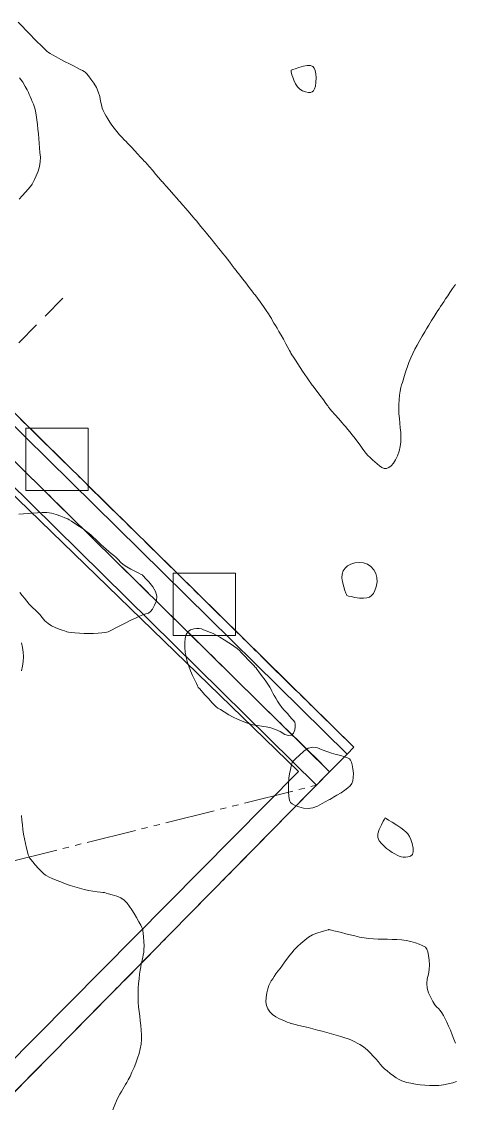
# Model space of a CAD drawing. Extents: x 1236872 to 1237219, y 449292 to 449611.
# Drawn here: x 1237149.2 to 1237219, y 449420.7 to 449594.4 of the extents above; entities that cross this region are included whole.
import ezdxf

# ---------------------------------------------------------------- set-up
doc = ezdxf.new("R2010")
doc.units = 0
doc.linetypes.add('DASHED', pattern=[6, 4, -2])
doc.linetypes.add('PHANTOM', pattern=[13, 8, -1, 1, -1, 1, -1])
for name, color, linetype, lineweight in [('C-LODS', 30, 'PHANTOM', 0), ('C-PVMT', 8, 'Continuous', 0), ('C-SITE-N', 6, 'Continuous', 0), ('C-STRM-AREA', 150, 'PHANTOM', 0), ('C-TOPO-MAJR-E', 32, 'DASHED', 0), ('C-TOPO-SURF', 253, 'Continuous', 0), ('C-UTIL', 4, 'DASHED', 0), ('L-PLNT-TREE', 90, 'Continuous', 0), ('V-PROP-BNDY', 7, 'Continuous', 0)]:
    doc.layers.add(name, color=color, linetype=linetype, lineweight=lineweight)

msp = doc.modelspace()

# ---------------------------------------------------------------- linework, layer by layer
at = {"layer": 'C-LODS'}
msp.add_lwpolyline([(1237013.33, 449466.87), (1237046.23, 449434.47), (1237196.54, 449472.02), (1237198.64, 449474.16), (1237201.45, 449477.01), (1237202.5, 449478.08), (1237122.09, 449557.25), (1237084.37, 449594.39), (1237078.41, 449588.34), (1237013.33, 449466.87)], close=True, dxfattribs=at)
at = {"layer": 'C-PVMT'}
for points in [[(1237202.5, 449478.08), (1237084.37, 449594.39), (1237083.32, 449593.32), (1237201.45, 449477.01), (1237202.5, 449478.08)], [(1237198.64, 449474.16), (1237080.51, 449590.47), (1237078.41, 449588.34), (1237196.54, 449472.02), (1237198.64, 449474.16)]]:
    msp.add_lwpolyline(points, close=True, dxfattribs=at)
at = {"layer": 'C-SITE-N'}
msp.add_lwpolyline([(1237193.64, 449474.19), (1237057.21, 449336.54), (1237047.23, 449346.7), (1236946.01, 449448.67), (1236911.02, 449481.54), (1236877.18, 449513.76), (1236942.43, 449578.32), (1237008.2, 449508.9), (1237078.34, 449585.97), (1237193.64, 449474.19)], close=True, dxfattribs=at)
at = {"layer": 'C-STRM-AREA'}
msp.add_lwpolyline([(1237198.64, 449474.16), (1237058.35, 449331.67), (1237048.09, 449341.78), (1236941.27, 449447.08), (1236906.03, 449481.81), (1236872.35, 449515.02), (1236939.31, 449582.22), (1237005.98, 449513.38), (1237080.51, 449590.47), (1237198.64, 449474.16)], close=True, dxfattribs=at)
at = {"layer": 'C-TOPO-MAJR-E'}
for points in [[(1237218.82, 449552.29), (1237218.36, 449551.62), (1237217.94, 449551), (1237217.57, 449550.45), (1237217.24, 449549.95), (1237216.94, 449549.51), (1237216.68, 449549.1), (1237216.43, 449548.72), (1237216.2, 449548.38), (1237216, 449548.08), (1237215.73, 449547.66), (1237215.39, 449547.13), (1237215, 449546.49), (1237214.53, 449545.74), (1237214.16, 449545.15), (1237213.89, 449544.7), (1237213.72, 449544.4), (1237213.64, 449544.25), (1237213.49, 449543.99), (1237213.28, 449543.61), (1237213, 449543.12), (1237212.65, 449542.53), (1237212.32, 449541.89), (1237211.99, 449541.22), (1237211.67, 449540.51), (1237211.36, 449539.76), (1237211.1, 449539.1), (1237210.9, 449538.53), (1237210.75, 449538.06), (1237210.66, 449537.68), (1237210.56, 449537.3), (1237210.44, 449536.93), (1237210.32, 449536.56), (1237210.18, 449536.19), (1237210.06, 449535.73), (1237209.95, 449535.17), (1237209.86, 449534.52), (1237209.77, 449533.77), (1237209.72, 449533.02), (1237209.72, 449532.27), (1237209.75, 449531.52), (1237209.83, 449530.78), (1237209.9, 449530.03), (1237209.97, 449529.28), (1237210.03, 449528.53), (1237210.08, 449527.78), (1237210.06, 449527.03), (1237209.95, 449526.28), (1237209.77, 449525.54), (1237209.5, 449524.79), (1237209.21, 449524.15), (1237208.88, 449523.63), (1237208.52, 449523.22), (1237208.12, 449522.93), (1237207.73, 449522.78), (1237207.36, 449522.78), (1237206.99, 449522.93), (1237206.64, 449523.22), (1237206.27, 449523.53), (1237205.9, 449523.85), (1237205.52, 449524.18), (1237205.12, 449524.52), (1237204.76, 449524.87), (1237204.43, 449525.25), (1237204.13, 449525.64), (1237203.86, 449526.05), (1237203.54, 449526.5), (1237203.17, 449527.01), (1237202.74, 449527.57), (1237202.26, 449528.18), (1237201.87, 449528.67), (1237201.57, 449529.04), (1237201.36, 449529.3), (1237201.23, 449529.44), (1237200.99, 449529.72), (1237200.61, 449530.15), (1237200.11, 449530.72), (1237199.48, 449531.43), (1237199.01, 449531.97), (1237198.68, 449532.34), (1237198.51, 449532.55), (1237198.48, 449532.59), (1237198.33, 449532.8), (1237198.04, 449533.2), (1237197.63, 449533.77), (1237197.09, 449534.52), (1237196.64, 449535.13), (1237196.28, 449535.61), (1237196.01, 449535.95), (1237195.82, 449536.15), (1237195.6, 449536.44), (1237195.33, 449536.82), (1237195.01, 449537.28), (1237194.65, 449537.82), (1237194.28, 449538.38), (1237193.91, 449538.95), (1237193.53, 449539.54), (1237193.14, 449540.15), (1237192.83, 449540.64), (1237192.59, 449541.01), (1237192.43, 449541.27), (1237192.35, 449541.41), (1237192.18, 449541.71), (1237191.94, 449542.15), (1237191.61, 449542.75), (1237191.21, 449543.5), (1237190.84, 449544.17), (1237190.51, 449544.75), (1237190.21, 449545.26), (1237189.95, 449545.68), (1237189.71, 449546.08), (1237189.49, 449546.46), (1237189.29, 449546.81), (1237189.11, 449547.13), (1237188.84, 449547.56), (1237188.48, 449548.1), (1237188.02, 449548.74), (1237187.48, 449549.49), (1237187.07, 449550.06), (1237186.78, 449550.44), (1237186.63, 449550.65), (1237186.6, 449550.68), (1237186.45, 449550.88), (1237186.16, 449551.25), (1237185.73, 449551.8), (1237185.17, 449552.52), (1237184.71, 449553.12), (1237184.33, 449553.6), (1237184.05, 449553.96), (1237183.86, 449554.2), (1237183.62, 449554.51), (1237183.34, 449554.89), (1237183.01, 449555.33), (1237182.63, 449555.84), (1237182.25, 449556.33), (1237181.88, 449556.8), (1237181.51, 449557.26), (1237181.14, 449557.7), (1237180.8, 449558.11), (1237180.5, 449558.49), (1237180.23, 449558.83), (1237180, 449559.13), (1237179.7, 449559.52), (1237179.33, 449559.98), (1237178.88, 449560.51), (1237178.36, 449561.13), (1237177.95, 449561.62), (1237177.64, 449562), (1237177.43, 449562.25), (1237177.33, 449562.39), (1237177.09, 449562.67), (1237176.71, 449563.11), (1237176.2, 449563.7), (1237175.56, 449564.44), (1237175.07, 449565), (1237174.75, 449565.37), (1237174.59, 449565.56), (1237174.58, 449565.57), (1237174.41, 449565.76), (1237174.08, 449566.14), (1237173.59, 449566.7), (1237172.94, 449567.45), (1237172.43, 449568.03), (1237172.05, 449568.45), (1237171.82, 449568.71), (1237171.73, 449568.8), (1237171.53, 449569.03), (1237171.2, 449569.41), (1237170.76, 449569.92), (1237170.21, 449570.58), (1237169.74, 449571.12), (1237169.37, 449571.55), (1237169.08, 449571.86), (1237168.89, 449572.05), (1237168.62, 449572.34), (1237168.27, 449572.71), (1237167.85, 449573.18), (1237167.34, 449573.73), (1237166.9, 449574.21), (1237166.53, 449574.6), (1237166.22, 449574.92), (1237165.98, 449575.16), (1237165.68, 449575.47), (1237165.34, 449575.84), (1237164.95, 449576.28), (1237164.5, 449576.79), (1237164.09, 449577.3), (1237163.72, 449577.8), (1237163.38, 449578.3), (1237163.08, 449578.8), (1237162.82, 449579.23), (1237162.6, 449579.61), (1237162.43, 449579.92), (1237162.31, 449580.17), (1237162.18, 449580.55), (1237162.04, 449581.05), (1237161.9, 449581.67), (1237161.76, 449582.42), (1237161.53, 449583.15), (1237161.22, 449583.85), (1237160.82, 449584.52), (1237160.34, 449585.18), (1237159.95, 449585.69), (1237159.63, 449586.07), (1237159.41, 449586.3), (1237159.26, 449586.4), (1237159, 449586.54), (1237158.63, 449586.74), (1237158.14, 449586.99), (1237157.54, 449587.29), (1237156.9, 449587.62), (1237156.22, 449587.97), (1237155.51, 449588.35), (1237154.76, 449588.76), (1237154.19, 449589.07), (1237153.79, 449589.3), (1237153.56, 449589.43), (1237153.52, 449589.47), (1237153.3, 449589.67), (1237152.93, 449590.03), (1237152.39, 449590.56), (1237151.69, 449591.24), (1237151.15, 449591.77), (1237150.77, 449592.15), (1237150.56, 449592.37), (1237150.5, 449592.43), (1237150.28, 449592.66), (1237149.91, 449593.05), (1237149.37, 449593.61), (1237148.68, 449594.34)], [(1237192.51, 449586.12), (1237192.48, 449586.29), (1237192.46, 449586.42), (1237192.46, 449586.53), (1237192.48, 449586.6), (1237192.51, 449586.64), (1237192.72, 449586.73), (1237193.11, 449586.86), (1237193.68, 449587.05), (1237194.43, 449587.28), (1237195.05, 449587.38), (1237195.55, 449587.36), (1237195.92, 449587.21), (1237196.17, 449586.94), (1237196.34, 449586.55), (1237196.44, 449586.04), (1237196.47, 449585.41), (1237196.43, 449584.67), (1237196.35, 449584.06), (1237196.22, 449583.61), (1237196.06, 449583.3), (1237195.86, 449583.14), (1237195.58, 449583.06), (1237195.22, 449583.06), (1237194.79, 449583.14), (1237194.28, 449583.3), (1237193.84, 449583.57), (1237193.47, 449583.94), (1237193.16, 449584.42), (1237192.92, 449585), (1237192.73, 449585.48), (1237192.59, 449585.85), (1237192.51, 449586.12)], [(1237148.85, 449565.96), (1237149.31, 449566.47), (1237149.84, 449567.07), (1237150.27, 449567.55), (1237150.6, 449567.93), (1237150.82, 449568.19), (1237150.94, 449568.34), (1237151.11, 449568.65), (1237151.32, 449569.1), (1237151.58, 449569.7), (1237151.88, 449570.44), (1237152.09, 449571.19), (1237152.21, 449571.94), (1237152.24, 449572.69), (1237152.18, 449573.44), (1237152.12, 449574.19), (1237152.06, 449574.94), (1237151.99, 449575.68), (1237151.93, 449576.43), (1237151.86, 449577.18), (1237151.78, 449577.93), (1237151.69, 449578.68), (1237151.59, 449579.43), (1237151.46, 449580.09), (1237151.31, 449580.68), (1237151.14, 449581.18), (1237150.94, 449581.6), (1237150.76, 449582), (1237150.6, 449582.38), (1237150.46, 449582.73), (1237150.35, 449583.05), (1237150.13, 449583.49), (1237149.82, 449584.02), (1237149.42, 449584.67), (1237148.92, 449585.41)], [(1237148.77, 449515.47), (1237149.52, 449515.52), (1237150.27, 449515.57), (1237151.02, 449515.62), (1237151.76, 449515.67), (1237152.51, 449515.73), (1237153.26, 449515.7), (1237154.01, 449515.59), (1237154.76, 449515.39), (1237155.51, 449515.12), (1237156.07, 449514.91), (1237156.45, 449514.77), (1237156.64, 449514.69), (1237156.65, 449514.69), (1237156.84, 449514.56), (1237157.21, 449514.32), (1237157.77, 449513.95), (1237158.51, 449513.46), (1237159.14, 449513.03), (1237159.66, 449512.65), (1237160.07, 449512.34), (1237160.37, 449512.08), (1237160.7, 449511.77), (1237161.08, 449511.43), (1237161.49, 449511.04), (1237161.94, 449510.6), (1237162.38, 449510.2), (1237162.81, 449509.82), (1237163.22, 449509.48), (1237163.62, 449509.16), (1237164.01, 449508.84), (1237164.39, 449508.49), (1237164.75, 449508.13), (1237165.09, 449507.76), (1237165.54, 449507.38), (1237166.09, 449507.01), (1237166.73, 449506.64), (1237167.48, 449506.27), (1237168.04, 449505.99), (1237168.42, 449505.8), (1237168.61, 449505.71), (1237168.62, 449505.7), (1237168.79, 449505.52), (1237169.12, 449505.14), (1237169.62, 449504.58), (1237170.29, 449503.83), (1237170.72, 449503.08), (1237170.91, 449502.33), (1237170.86, 449501.58), (1237170.56, 449500.84), (1237170.25, 449500.25), (1237169.91, 449499.83), (1237169.56, 449499.57), (1237169.18, 449499.48), (1237168.7, 449499.32), (1237168.14, 449499.09), (1237167.48, 449498.8), (1237166.73, 449498.44), (1237166.04, 449498.1), (1237165.39, 449497.77), (1237164.79, 449497.46), (1237164.24, 449497.16), (1237163.78, 449496.92), (1237163.41, 449496.74), (1237163.12, 449496.61), (1237162.92, 449496.54), (1237162.58, 449496.47), (1237162.11, 449496.42), (1237161.49, 449496.37), (1237160.75, 449496.33), (1237160, 449496.31), (1237159.25, 449496.33), (1237158.5, 449496.37), (1237157.75, 449496.44), (1237157.16, 449496.51), (1237156.74, 449496.56), (1237156.47, 449496.61), (1237156.36, 449496.66), (1237156.12, 449496.74), (1237155.75, 449496.87), (1237155.24, 449497.04), (1237154.6, 449497.26), (1237154.01, 449497.55), (1237153.47, 449497.93), (1237152.98, 449498.38), (1237152.54, 449498.91), (1237152.13, 449499.38), (1237151.76, 449499.77), (1237151.41, 449500.1), (1237151.1, 449500.36), (1237150.78, 449500.68), (1237150.44, 449501.05), (1237150.08, 449501.49), (1237149.7, 449501.97), (1237149.32, 449502.44), (1237148.95, 449502.88)], [(1237201.41, 449502.44), (1237201.33, 449502.55), (1237201.21, 449502.81), (1237201.07, 449503.24), (1237200.9, 449503.83), (1237200.69, 449504.58), (1237200.61, 449505.25), (1237200.66, 449505.85), (1237200.82, 449506.37), (1237201.11, 449506.82), (1237201.51, 449507.18), (1237202.03, 449507.45), (1237202.66, 449507.64), (1237203.41, 449507.73), (1237204.09, 449507.67), (1237204.71, 449507.44), (1237205.26, 449507.06), (1237205.74, 449506.52), (1237206.06, 449505.92), (1237206.23, 449505.28), (1237206.24, 449504.58), (1237206.09, 449503.83), (1237205.89, 449503.21), (1237205.65, 449502.73), (1237205.36, 449502.39), (1237205.03, 449502.17), (1237204.59, 449502.04), (1237204.05, 449501.99), (1237203.41, 449502.01), (1237202.66, 449502.12), (1237202.08, 449502.23), (1237201.66, 449502.33), (1237201.41, 449502.44)], [(1237177.57, 449487.69), (1237177.55, 449487.71), (1237177.45, 449487.91), (1237177.27, 449488.29), (1237176.99, 449488.86), (1237176.63, 449489.61), (1237176.31, 449490.36), (1237176.04, 449491.11), (1237175.8, 449491.85), (1237175.6, 449492.6), (1237175.47, 449493.35), (1237175.41, 449494.1), (1237175.41, 449494.85), (1237175.47, 449495.6), (1237175.65, 449496.19), (1237175.93, 449496.63), (1237176.33, 449496.92), (1237176.83, 449497.05), (1237177.29, 449497.12), (1237177.7, 449497.12), (1237178.07, 449497.05), (1237178.39, 449496.92), (1237178.74, 449496.78), (1237179.12, 449496.63), (1237179.52, 449496.47), (1237179.94, 449496.3), (1237180.45, 449496.05), (1237181.04, 449495.73), (1237181.7, 449495.32), (1237182.45, 449494.84), (1237183.04, 449494.45), (1237183.47, 449494.16), (1237183.75, 449493.97), (1237183.86, 449493.87), (1237184.11, 449493.63), (1237184.48, 449493.25), (1237184.99, 449492.73), (1237185.62, 449492.07), (1237186.11, 449491.56), (1237186.47, 449491.18), (1237186.7, 449490.95), (1237186.78, 449490.86), (1237186.98, 449490.61), (1237187.3, 449490.19), (1237187.73, 449489.61), (1237188.28, 449488.86), (1237188.72, 449488.23), (1237189.05, 449487.73), (1237189.27, 449487.35), (1237189.39, 449487.09), (1237189.55, 449486.77), (1237189.75, 449486.39), (1237189.99, 449485.96), (1237190.28, 449485.47), (1237190.61, 449484.98), (1237190.98, 449484.49), (1237191.4, 449483.98), (1237191.86, 449483.48), (1237192.26, 449483.04), (1237192.58, 449482.67), (1237192.84, 449482.36), (1237193.03, 449482.11), (1237193.12, 449481.79), (1237193.12, 449481.39), (1237193.03, 449480.91), (1237192.84, 449480.35), (1237192.51, 449480.04), (1237192.04, 449479.98), (1237191.43, 449480.16), (1237190.69, 449480.59), (1237189.94, 449480.94), (1237189.19, 449481.2), (1237188.44, 449481.38), (1237187.69, 449481.48), (1237187.1, 449481.56), (1237186.66, 449481.62), (1237186.39, 449481.67), (1237186.26, 449481.7), (1237186.02, 449481.78), (1237185.64, 449481.91), (1237185.14, 449482.08), (1237184.51, 449482.3), (1237183.86, 449482.58), (1237183.17, 449482.92), (1237182.45, 449483.31), (1237181.7, 449483.76), (1237181.12, 449484.12), (1237180.7, 449484.38), (1237180.45, 449484.55), (1237180.37, 449484.63), (1237180.14, 449484.87), (1237179.76, 449485.27), (1237179.25, 449485.84), (1237178.58, 449486.57), (1237178.08, 449487.12), (1237177.74, 449487.49), (1237177.57, 449487.69)], [(1237149.2, 449490.36), (1237149.39, 449491.11), (1237149.49, 449491.85), (1237149.51, 449492.6), (1237149.47, 449493.35), (1237149.38, 449494.1), (1237149.23, 449494.85)], [(1237192.38, 449469.23), (1237192.26, 449469.44), (1237192.16, 449469.8), (1237192.09, 449470.28), (1237192.05, 449470.9), (1237192.03, 449471.64), (1237192.05, 449472.38), (1237192.11, 449473.11), (1237192.21, 449473.83), (1237192.35, 449474.53), (1237192.46, 449475.07), (1237192.55, 449475.45), (1237192.61, 449475.65), (1237192.64, 449475.7), (1237192.84, 449475.9), (1237193.22, 449476.27), (1237193.76, 449476.79), (1237194.48, 449477.48), (1237195.2, 449477.92), (1237195.93, 449478.09), (1237196.67, 449478.02), (1237197.42, 449477.68), (1237198.17, 449477.39), (1237198.92, 449477.13), (1237199.67, 449476.92), (1237200.42, 449476.75), (1237201.02, 449476.58), (1237201.49, 449476.4), (1237201.81, 449476.22), (1237201.98, 449476.04), (1237202.14, 449475.71), (1237202.26, 449475.25), (1237202.36, 449474.64), (1237202.44, 449473.89), (1237202.43, 449473.24), (1237202.34, 449472.7), (1237202.17, 449472.26), (1237201.92, 449471.93), (1237201.56, 449471.57), (1237201.08, 449471.2), (1237200.5, 449470.8), (1237199.81, 449470.39), (1237199.28, 449470.08), (1237198.91, 449469.86), (1237198.69, 449469.74), (1237198.63, 449469.72), (1237198.4, 449469.6), (1237198, 449469.38), (1237197.42, 449469.06), (1237196.67, 449468.63), (1237195.93, 449468.37), (1237195.18, 449468.27), (1237194.43, 449468.34), (1237193.68, 449468.56), (1237193.09, 449468.78), (1237192.65, 449469), (1237192.38, 449469.23)], [(1237163.84, 449420), (1237164.16, 449420.75), (1237164.46, 449421.41), (1237164.74, 449421.99), (1237165, 449422.49), (1237165.25, 449422.91), (1237165.48, 449423.3), (1237165.7, 449423.68), (1237165.91, 449424.03), (1237166.11, 449424.36), (1237166.35, 449424.8), (1237166.62, 449425.34), (1237166.92, 449425.99), (1237167.27, 449426.74), (1237167.57, 449427.48), (1237167.84, 449428.23), (1237168.07, 449428.98), (1237168.27, 449429.73), (1237168.4, 449430.48), (1237168.47, 449431.23), (1237168.48, 449431.97), (1237168.42, 449432.72), (1237168.35, 449433.47), (1237168.27, 449434.22), (1237168.17, 449434.97), (1237168.07, 449435.72), (1237167.99, 449436.47), (1237167.94, 449437.21), (1237167.91, 449437.96), (1237167.92, 449438.71), (1237167.95, 449439.46), (1237168, 449440.21), (1237168.07, 449440.96), (1237168.16, 449441.71), (1237168.26, 449442.35), (1237168.34, 449442.9), (1237168.42, 449443.34), (1237168.49, 449443.68), (1237168.57, 449444.03), (1237168.65, 449444.41), (1237168.73, 449444.8), (1237168.81, 449445.21), (1237168.86, 449445.7), (1237168.87, 449446.28), (1237168.84, 449446.94), (1237168.79, 449447.69), (1237168.74, 449448.27), (1237168.69, 449448.67), (1237168.66, 449448.91), (1237168.64, 449448.97), (1237168.53, 449449.19), (1237168.33, 449449.56), (1237168.04, 449450.09), (1237167.66, 449450.78), (1237167.28, 449451.42), (1237166.91, 449452.03), (1237166.53, 449452.59), (1237166.16, 449453.11), (1237165.7, 449453.56), (1237165.14, 449453.93), (1237164.49, 449454.23), (1237163.74, 449454.45), (1237163.17, 449454.62), (1237162.77, 449454.73), (1237162.54, 449454.79), (1237162.5, 449454.79), (1237162.28, 449454.82), (1237161.91, 449454.87), (1237161.37, 449454.93), (1237160.67, 449455.02), (1237159.96, 449455.14), (1237159.24, 449455.29), (1237158.5, 449455.48), (1237157.75, 449455.7), (1237157, 449455.95), (1237156.26, 449456.21), (1237155.51, 449456.5), (1237154.76, 449456.8), (1237154.14, 449457.06), (1237153.65, 449457.28), (1237153.3, 449457.46), (1237153.07, 449457.59), (1237152.77, 449457.84), (1237152.4, 449458.2), (1237151.95, 449458.68), (1237151.43, 449459.27), (1237151.01, 449459.75), (1237150.71, 449460.12), (1237150.51, 449460.39), (1237150.42, 449460.55), (1237150.31, 449460.86), (1237150.17, 449461.31), (1237150.02, 449461.91), (1237149.85, 449462.66), (1237149.69, 449463.41), (1237149.56, 449464.16), (1237149.45, 449464.91), (1237149.36, 449465.66), (1237149.28, 449466.41), (1237149.19, 449467.15)], [(1237206.96, 449462.66), (1237206.58, 449463.11), (1237206.39, 449463.63), (1237206.39, 449464.23), (1237206.57, 449464.91), (1237206.95, 449465.66), (1237207.23, 449466.22), (1237207.42, 449466.59), (1237207.52, 449466.78), (1237207.52, 449466.78), (1237207.52, 449466.78), (1237207.53, 449466.78), (1237207.53, 449466.78), (1237207.53, 449466.78), (1237207.72, 449466.66), (1237208.09, 449466.43), (1237208.65, 449466.08), (1237209.4, 449465.61), (1237210.03, 449465.19), (1237210.54, 449464.81), (1237210.93, 449464.49), (1237211.2, 449464.21), (1237211.44, 449463.81), (1237211.66, 449463.29), (1237211.85, 449462.66), (1237212.02, 449461.91), (1237212.04, 449461.33), (1237211.9, 449460.9), (1237211.62, 449460.64), (1237211.18, 449460.54), (1237210.78, 449460.49), (1237210.41, 449460.49), (1237210.09, 449460.54), (1237209.8, 449460.64), (1237209.47, 449460.79), (1237209.09, 449460.99), (1237208.68, 449461.24), (1237208.22, 449461.53), (1237207.78, 449461.87), (1237207.36, 449462.24), (1237206.96, 449462.66)], [(1237189.06, 449435.67), (1237188.72, 449436.14), (1237188.51, 449436.68), (1237188.41, 449437.28), (1237188.43, 449437.96), (1237188.57, 449438.71), (1237188.73, 449439.35), (1237188.9, 449439.89), (1237189.08, 449440.31), (1237189.27, 449440.63), (1237189.5, 449440.97), (1237189.75, 449441.35), (1237190.03, 449441.75), (1237190.34, 449442.18), (1237190.68, 449442.65), (1237191.06, 449443.16), (1237191.46, 449443.7), (1237191.9, 449444.29), (1237192.26, 449444.77), (1237192.55, 449445.14), (1237192.77, 449445.41), (1237192.91, 449445.58), (1237193.16, 449445.83), (1237193.54, 449446.19), (1237194.03, 449446.63), (1237194.64, 449447.17), (1237195.27, 449447.63), (1237195.91, 449448), (1237196.58, 449448.3), (1237197.26, 449448.5), (1237197.79, 449448.66), (1237198.17, 449448.77), (1237198.39, 449448.84), (1237198.45, 449448.85), (1237198.52, 449448.86), (1237198.58, 449448.86), (1237198.66, 449448.85), (1237198.73, 449448.84), (1237198.95, 449448.78), (1237199.33, 449448.69), (1237199.85, 449448.56), (1237200.53, 449448.38), (1237201.22, 449448.21), (1237201.93, 449448.03), (1237202.66, 449447.85), (1237203.41, 449447.66), (1237204.16, 449447.52), (1237204.91, 449447.42), (1237205.66, 449447.36), (1237206.4, 449447.34), (1237207.15, 449447.33), (1237207.9, 449447.31), (1237208.65, 449447.3), (1237209.4, 449447.29), (1237210.15, 449447.22), (1237210.89, 449447.11), (1237211.64, 449446.94), (1237212.39, 449446.72), (1237213, 449446.52), (1237213.48, 449446.34), (1237213.82, 449446.17), (1237214.03, 449446.03), (1237214.21, 449445.74), (1237214.37, 449445.3), (1237214.51, 449444.7), (1237214.62, 449443.95), (1237214.65, 449443.2), (1237214.6, 449442.45), (1237214.47, 449441.71), (1237214.27, 449440.96), (1237214.2, 449440.21), (1237214.28, 449439.46), (1237214.49, 449438.71), (1237214.85, 449437.96), (1237215.19, 449437.34), (1237215.51, 449436.83), (1237215.81, 449436.45), (1237216.09, 449436.2), (1237216.36, 449435.88), (1237216.63, 449435.51), (1237216.9, 449435.07), (1237217.16, 449434.58), (1237217.43, 449434.03), (1237217.71, 449433.41), (1237218.01, 449432.72), (1237218.31, 449431.97), (1237218.58, 449431.28), (1237218.82, 449430.64)], [(1237218.96, 449424.49), (1237218.38, 449424.32), (1237217.63, 449424.12), (1237216.88, 449423.98), (1237216.13, 449423.89), (1237215.39, 449423.85), (1237214.64, 449423.87), (1237213.89, 449423.92), (1237213.14, 449424), (1237212.39, 449424.11), (1237211.64, 449424.25), (1237211.03, 449424.38), (1237210.55, 449424.5), (1237210.2, 449424.61), (1237209.98, 449424.71), (1237209.68, 449424.88), (1237209.31, 449425.13), (1237208.86, 449425.44), (1237208.32, 449425.82), (1237207.85, 449426.2), (1237207.43, 449426.57), (1237207.06, 449426.94), (1237206.75, 449427.31), (1237206.4, 449427.7), (1237206.03, 449428.13), (1237205.63, 449428.58), (1237205.19, 449429.05), (1237204.75, 449429.48), (1237204.32, 449429.86), (1237203.89, 449430.18), (1237203.47, 449430.45), (1237203.07, 449430.68), (1237202.69, 449430.88), (1237202.35, 449431.05), (1237202.02, 449431.17), (1237201.59, 449431.33), (1237201.06, 449431.51), (1237200.42, 449431.71), (1237199.67, 449431.94), (1237198.92, 449432.16), (1237198.17, 449432.37), (1237197.42, 449432.57), (1237196.67, 449432.77), (1237195.93, 449432.96), (1237195.18, 449433.15), (1237194.43, 449433.33), (1237193.68, 449433.51), (1237193.1, 449433.65), (1237192.7, 449433.75), (1237192.47, 449433.81), (1237192.41, 449433.82), (1237192.19, 449433.9), (1237191.81, 449434.05), (1237191.28, 449434.27), (1237190.6, 449434.55), (1237189.99, 449434.88), (1237189.48, 449435.25), (1237189.06, 449435.67)]]:
    msp.add_lwpolyline(points, dxfattribs=at)
at = {"layer": 'C-TOPO-SURF'}
msp.add_lwpolyline([(1237201.45, 449477.01), (1237083.32, 449593.32), (1237080.51, 449590.47), (1237198.64, 449474.16), (1237201.45, 449477.01)], close=True, dxfattribs=at)
at = {"layer": 'C-UTIL'}
msp.add_lwpolyline([(1237155.83, 449550.06), (1237062.33, 449455.09)], dxfattribs=at)
at = {"layer": 'L-PLNT-TREE'}
for points in [[(1237149.9, 449519.25), (1237159.9, 449519.25), (1237159.9, 449529.25), (1237149.9, 449529.25), (1237149.9, 449519.25)], [(1237173.52, 449495.98), (1237183.52, 449495.98), (1237183.52, 449505.98), (1237173.52, 449505.98), (1237173.52, 449495.98)]]:
    msp.add_lwpolyline(points, close=True, dxfattribs=at)
at = {"layer": 'V-PROP-BNDY'}
msp.add_lwpolyline([(1237198.64, 449474.16), (1237058.35, 449331.67), (1237048.09, 449341.78), (1236941.27, 449447.08), (1236906.03, 449481.81), (1236872.35, 449515.02), (1236939.31, 449582.22), (1237005.98, 449513.38), (1237080.51, 449590.47), (1237198.64, 449474.16)], close=True, dxfattribs=at)

doc.saveas('drawing.dxf')
